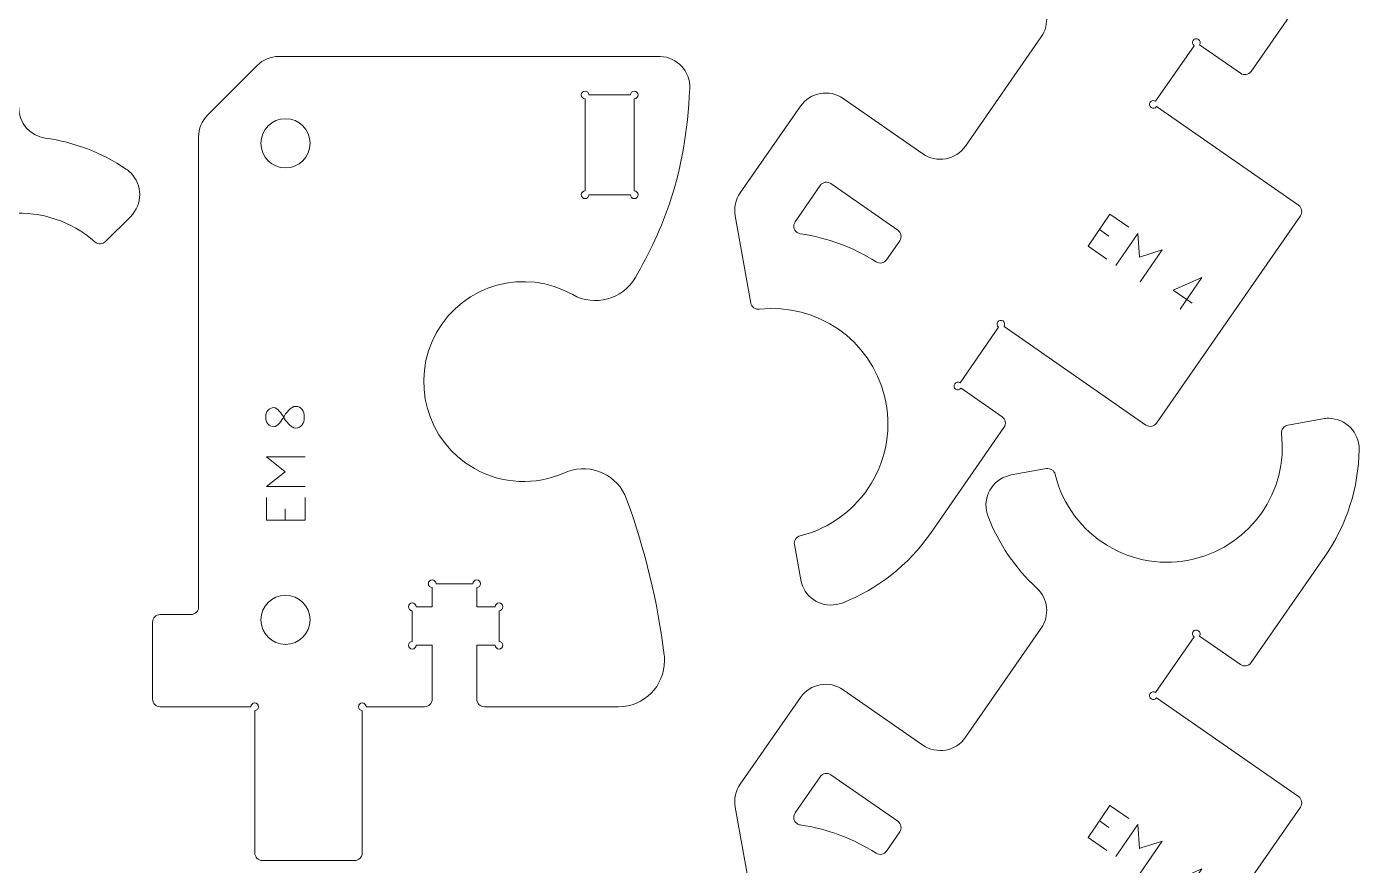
# Model space of a CAD drawing. Header units: inches. Extents: x 2 to 349, y -345 to -5.
# Drawn here: x 261.8 to 348.5, y -228.4 to -173.8 of the extents above; entities that cross this region are included whole.
import ezdxf

# ---------------------------------------------------------------- set-up
doc = ezdxf.new("R2010")
doc.units = ezdxf.units.IN
doc.header["$MEASUREMENT"] = 0
for name, color, linetype in [('exterieur', 7, 'Continuous'), ('gravure', 7, 'Continuous'), ('interieur', 7, 'Continuous')]:
    doc.layers.add(name, color=color, linetype=linetype)

# ---------------------------------------------------------------- blocks, each defined once
blk = doc.blocks.new('block 94')
at = {"layer": 'exterieur', "lineweight": 0}
blk.add_open_spline([(304.936, -177.827), (304.679, -183.54), (303.177, -187.039), (301.397, -190.128)], degree=3, dxfattribs=at)
blk = doc.blocks.new('block 95')
at = {"layer": 'exterieur', "lineweight": 0}
blk.add_open_spline([(300.831, -204.545), (302.042, -207.882), (302.856, -211.263), (303.275, -214.687)], degree=3, dxfattribs=at)
blk = doc.blocks.new('block 96')
at = {"layer": 'exterieur', "lineweight": 0}
blk.add_lwpolyline([(283.624, -227.551), (283.624, -218.301)], dxfattribs=at)
blk = doc.blocks.new('block 97')
at = {"layer": 'exterieur', "lineweight": 0}
blk.add_lwpolyline([(277.124, -228.051), (283.124, -228.051)], dxfattribs=at)
blk = doc.blocks.new('block 98')
at = {"layer": 'exterieur', "lineweight": 0}
blk.add_lwpolyline([(276.624, -218.301), (276.624, -227.551)], dxfattribs=at)
blk = doc.blocks.new('block 99')
at = {"layer": 'exterieur', "lineweight": 0}
blk.add_lwpolyline([(270.474, -218.051), (276.374, -218.051)], dxfattribs=at)
blk = doc.blocks.new('block 100')
at = {"layer": 'exterieur', "lineweight": 0}
blk.add_lwpolyline([(269.974, -212.551), (269.974, -217.551)], dxfattribs=at)
blk = doc.blocks.new('block 101')
at = {"layer": 'exterieur', "lineweight": 0}
blk.add_lwpolyline([(272.474, -212.051), (270.474, -212.051)], dxfattribs=at)
blk = doc.blocks.new('block 102')
at = {"layer": 'exterieur', "lineweight": 0}
blk.add_lwpolyline([(272.974, -180.979), (272.974, -211.551)], dxfattribs=at)
blk = doc.blocks.new('block 103')
at = {"layer": 'exterieur', "lineweight": 0}
blk.add_lwpolyline([(276.788, -176.337), (273.56, -179.565)], dxfattribs=at)
blk = doc.blocks.new('block 104')
at = {"layer": 'exterieur', "lineweight": 0}
blk.add_lwpolyline([(302.938, -175.751), (278.202, -175.751)], dxfattribs=at)
blk = doc.blocks.new('block 105')
at = {"layer": 'exterieur', "lineweight": 0}
blk.add_lwpolyline([(291.074, -217.551), (291.074, -214.051)], dxfattribs=at)
blk = doc.blocks.new('block 106')
at = {"layer": 'exterieur', "lineweight": 0}
blk.add_lwpolyline([(291.074, -214.051), (292.279, -214.051)], dxfattribs=at)
blk = doc.blocks.new('block 107')
at = {"layer": 'exterieur', "lineweight": 0}
blk.add_lwpolyline([(292.529, -213.801), (292.529, -211.801)], dxfattribs=at)
blk = doc.blocks.new('block 108')
at = {"layer": 'exterieur', "lineweight": 0}
blk.add_lwpolyline([(292.279, -211.551), (291.074, -211.551)], dxfattribs=at)
blk = doc.blocks.new('block 109')
at = {"layer": 'exterieur', "lineweight": 0}
blk.add_lwpolyline([(291.074, -211.551), (291.074, -210.301)], dxfattribs=at)
blk = doc.blocks.new('block 110')
at = {"layer": 'exterieur', "lineweight": 0}
blk.add_lwpolyline([(290.824, -210.051), (288.424, -210.051)], dxfattribs=at)
blk = doc.blocks.new('block 111')
at = {"layer": 'exterieur', "lineweight": 0}
blk.add_lwpolyline([(288.174, -210.301), (288.174, -211.551)], dxfattribs=at)
blk = doc.blocks.new('block 112')
at = {"layer": 'exterieur', "lineweight": 0}
blk.add_lwpolyline([(288.174, -211.551), (287.124, -211.551)], dxfattribs=at)
blk = doc.blocks.new('block 113')
at = {"layer": 'exterieur', "lineweight": 0}
blk.add_lwpolyline([(286.874, -211.801), (286.874, -213.801)], dxfattribs=at)
blk = doc.blocks.new('block 114')
at = {"layer": 'exterieur', "lineweight": 0}
blk.add_lwpolyline([(287.124, -214.051), (288.174, -214.051)], dxfattribs=at)
blk = doc.blocks.new('block 115')
at = {"layer": 'exterieur', "lineweight": 0}
blk.add_lwpolyline([(288.174, -214.051), (288.174, -217.551)], dxfattribs=at)
blk = doc.blocks.new('block 116')
at = {"layer": 'exterieur', "lineweight": 0}
blk.add_lwpolyline([(291.574, -218.051), (300.297, -218.051)], dxfattribs=at)
blk = doc.blocks.new('block 117')
at = {"layer": 'exterieur', "lineweight": 0}
blk.add_lwpolyline([(283.874, -218.051), (287.674, -218.051)], dxfattribs=at)
blk = doc.blocks.new('block 118')
at = {"layer": 'exterieur', "lineweight": 0}
blk.add_open_spline([(283.874, -218.051), (283.874, -217.912), (283.762, -217.801), (283.624, -217.801), (283.486, -217.801), (283.374, -217.912), (283.374, -218.051), (283.374, -218.189), (283.486, -218.301), (283.624, -218.301)], degree=3, knots=[0, 0, 0, 0, 1, 1, 1, 2, 2, 2, 3, 3, 3, 3], dxfattribs=at)
blk = doc.blocks.new('block 119')
at = {"layer": 'exterieur', "lineweight": 0}
blk.add_open_spline([(283.124, -228.051), (283.4, -228.051), (283.624, -227.827), (283.624, -227.551)], degree=3, dxfattribs=at)
blk = doc.blocks.new('block 120')
at = {"layer": 'exterieur', "lineweight": 0}
blk.add_open_spline([(276.624, -227.551), (276.624, -227.827), (276.848, -228.051), (277.124, -228.051)], degree=3, dxfattribs=at)
blk = doc.blocks.new('block 121')
at = {"layer": 'exterieur', "lineweight": 0}
blk.add_open_spline([(276.624, -218.301), (276.762, -218.301), (276.874, -218.189), (276.874, -218.051), (276.874, -217.912), (276.762, -217.801), (276.624, -217.801), (276.486, -217.801), (276.374, -217.912), (276.374, -218.051)], degree=3, knots=[0, 0, 0, 0, 1, 1, 1, 2, 2, 2, 3, 3, 3, 3], dxfattribs=at)
blk = doc.blocks.new('block 122')
at = {"layer": 'exterieur', "lineweight": 0}
blk.add_open_spline([(269.974, -217.551), (269.974, -217.827), (270.198, -218.051), (270.474, -218.051)], degree=3, dxfattribs=at)
blk = doc.blocks.new('block 123')
at = {"layer": 'exterieur', "lineweight": 0}
blk.add_open_spline([(270.474, -212.051), (270.198, -212.051), (269.974, -212.275), (269.974, -212.551)], degree=3, dxfattribs=at)
blk = doc.blocks.new('block 124')
at = {"layer": 'exterieur', "lineweight": 0}
blk.add_open_spline([(272.474, -212.051), (272.75, -212.051), (272.974, -211.827), (272.974, -211.551)], degree=3, dxfattribs=at)
blk = doc.blocks.new('block 125')
at = {"layer": 'exterieur', "lineweight": 0}
blk.add_open_spline([(273.56, -179.565), (273.184, -179.94), (272.974, -180.449), (272.974, -180.979)], degree=3, dxfattribs=at)
blk = doc.blocks.new('block 126')
at = {"layer": 'exterieur', "lineweight": 0}
blk.add_open_spline([(278.202, -175.751), (277.672, -175.751), (277.163, -175.961), (276.788, -176.337)], degree=3, dxfattribs=at)
blk = doc.blocks.new('block 127')
at = {"layer": 'exterieur', "lineweight": 0}
blk.add_open_spline([(304.936, -177.827), (304.978, -176.723), (304.117, -175.794), (303.013, -175.752), (302.988, -175.751), (302.963, -175.751), (302.938, -175.751)], degree=3, knots=[0, 0, 0, 0, 1, 1, 1, 2, 2, 2, 2], dxfattribs=at)
blk = doc.blocks.new('block 128')
at = {"layer": 'exterieur', "lineweight": 0}
blk.add_open_spline([(297.321, -191.242), (298.755, -192.052), (300.574, -191.555), (301.397, -190.128)], degree=3, dxfattribs=at)
blk = doc.blocks.new('block 129')
at = {"layer": 'exterieur', "lineweight": 0}
blk.add_open_spline([(297.321, -191.242), (294.196, -189.476), (290.231, -190.578), (288.465, -193.703), (286.699, -196.828), (287.801, -200.794), (290.926, -202.56), (292.725, -203.576), (294.898, -203.676), (296.783, -202.832)], degree=3, knots=[0, 0, 0, 0, 1, 1, 1, 2, 2, 2, 3, 3, 3, 3], dxfattribs=at)
blk = doc.blocks.new('block 130')
at = {"layer": 'exterieur', "lineweight": 0}
blk.add_open_spline([(300.831, -204.545), (300.265, -202.988), (298.544, -202.184), (296.987, -202.749), (296.918, -202.775), (296.85, -202.802), (296.783, -202.832)], degree=3, knots=[0, 0, 0, 0, 1, 1, 1, 2, 2, 2, 2], dxfattribs=at)
blk = doc.blocks.new('block 131')
at = {"layer": 'exterieur', "lineweight": 0}
blk.add_open_spline([(300.297, -218.051), (301.954, -218.051), (303.297, -216.708), (303.297, -215.051), (303.297, -214.929), (303.29, -214.808), (303.275, -214.687)], degree=3, knots=[0, 0, 0, 0, 1, 1, 1, 2, 2, 2, 2], dxfattribs=at)
blk = doc.blocks.new('block 132')
at = {"layer": 'exterieur', "lineweight": 0}
blk.add_open_spline([(291.074, -217.551), (291.074, -217.827), (291.298, -218.051), (291.574, -218.051)], degree=3, dxfattribs=at)
blk = doc.blocks.new('block 133')
at = {"layer": 'exterieur', "lineweight": 0}
blk.add_open_spline([(292.279, -214.051), (292.279, -214.189), (292.391, -214.3), (292.529, -214.3), (292.667, -214.3), (292.779, -214.189), (292.779, -214.051), (292.779, -213.913), (292.667, -213.801), (292.529, -213.801)], degree=3, knots=[0, 0, 0, 0, 1, 1, 1, 2, 2, 2, 3, 3, 3, 3], dxfattribs=at)
blk = doc.blocks.new('block 134')
at = {"layer": 'exterieur', "lineweight": 0}
blk.add_open_spline([(292.529, -211.801), (292.667, -211.801), (292.779, -211.689), (292.779, -211.551), (292.779, -211.413), (292.667, -211.3), (292.529, -211.3), (292.391, -211.3), (292.279, -211.413), (292.279, -211.551)], degree=3, knots=[0, 0, 0, 0, 1, 1, 1, 2, 2, 2, 3, 3, 3, 3], dxfattribs=at)
blk = doc.blocks.new('block 135')
at = {"layer": 'exterieur', "lineweight": 0}
blk.add_open_spline([(291.074, -210.301), (291.212, -210.301), (291.324, -210.189), (291.324, -210.051), (291.324, -209.913), (291.212, -209.8), (291.074, -209.8), (290.936, -209.8), (290.824, -209.913), (290.824, -210.051)], degree=3, knots=[0, 0, 0, 0, 1, 1, 1, 2, 2, 2, 3, 3, 3, 3], dxfattribs=at)
blk = doc.blocks.new('block 136')
at = {"layer": 'exterieur', "lineweight": 0}
blk.add_open_spline([(288.424, -210.051), (288.424, -209.913), (288.312, -209.8), (288.174, -209.8), (288.036, -209.8), (287.924, -209.913), (287.924, -210.051), (287.924, -210.189), (288.036, -210.301), (288.174, -210.301)], degree=3, knots=[0, 0, 0, 0, 1, 1, 1, 2, 2, 2, 3, 3, 3, 3], dxfattribs=at)
blk = doc.blocks.new('block 137')
at = {"layer": 'exterieur', "lineweight": 0}
blk.add_open_spline([(287.124, -211.551), (287.124, -211.413), (287.012, -211.3), (286.874, -211.3), (286.736, -211.3), (286.624, -211.413), (286.624, -211.551), (286.624, -211.689), (286.736, -211.801), (286.874, -211.801)], degree=3, knots=[0, 0, 0, 0, 1, 1, 1, 2, 2, 2, 3, 3, 3, 3], dxfattribs=at)
blk = doc.blocks.new('block 138')
at = {"layer": 'exterieur', "lineweight": 0}
blk.add_open_spline([(286.874, -213.801), (286.736, -213.801), (286.624, -213.913), (286.624, -214.051), (286.624, -214.189), (286.736, -214.3), (286.874, -214.3), (287.012, -214.3), (287.124, -214.189), (287.124, -214.051)], degree=3, knots=[0, 0, 0, 0, 1, 1, 1, 2, 2, 2, 3, 3, 3, 3], dxfattribs=at)
blk = doc.blocks.new('block 139')
at = {"layer": 'exterieur', "lineweight": 0}
blk.add_open_spline([(287.674, -218.051), (287.95, -218.051), (288.174, -217.827), (288.174, -217.551)], degree=3, dxfattribs=at)
blk = doc.blocks.new('block 1879')
at = {"layer": 'exterieur', "lineweight": 0}
blk.add_lwpolyline([(335.326, -238.057), (344.683, -224.588)], dxfattribs=at)
blk = doc.blocks.new('block 1880')
at = {"layer": 'exterieur', "lineweight": 0}
blk.add_open_spline([(344.683, -224.588), (344.84, -224.361), (344.784, -224.049), (344.557, -223.892)], degree=3, dxfattribs=at)
blk = doc.blocks.new('block 1881')
at = {"layer": 'exterieur', "lineweight": 0}
blk.add_lwpolyline([(335.318, -217.473), (344.557, -223.892)], dxfattribs=at)
blk = doc.blocks.new('block 1882')
at = {"layer": 'exterieur', "lineweight": 0}
blk.add_open_spline([(335.255, -217.126), (335.142, -217.047), (334.986, -217.075), (334.907, -217.188), (334.828, -217.302), (334.856, -217.458), (334.97, -217.536), (335.083, -217.615), (335.239, -217.587), (335.318, -217.473)], degree=3, knots=[0, 0, 0, 0, 1, 1, 1, 2, 2, 2, 3, 3, 3, 3], dxfattribs=at)
blk = doc.blocks.new('block 1883')
at = {"layer": 'exterieur', "lineweight": 0}
blk.add_lwpolyline([(337.765, -213.512), (335.255, -217.126)], dxfattribs=at)
blk = doc.blocks.new('block 1884')
at = {"layer": 'exterieur', "lineweight": 0}
blk.add_open_spline([(338.114, -213.449), (338.192, -213.336), (338.164, -213.181), (338.051, -213.102), (337.937, -213.023), (337.781, -213.051), (337.703, -213.165), (337.624, -213.277), (337.652, -213.433), (337.765, -213.512)], degree=3, knots=[0, 0, 0, 0, 1, 1, 1, 2, 2, 2, 3, 3, 3, 3], dxfattribs=at)
blk = doc.blocks.new('block 1885')
at = {"layer": 'exterieur', "lineweight": 0}
blk.add_lwpolyline([(340.783, -215.304), (338.114, -213.449)], dxfattribs=at)
blk = doc.blocks.new('block 1886')
at = {"layer": 'exterieur', "lineweight": 0}
blk.add_open_spline([(340.783, -215.304), (341.009, -215.461), (341.321, -215.405), (341.479, -215.178)], degree=3, dxfattribs=at)
blk = doc.blocks.new('block 1887')
at = {"layer": 'exterieur', "lineweight": 0}
blk.add_lwpolyline([(346.271, -208.279), (341.479, -215.178)], dxfattribs=at)
blk = doc.blocks.new('block 1888')
at = {"layer": 'exterieur', "lineweight": 0}
blk.add_open_spline([(346.271, -208.279), (347.692, -206.232), (348.47, -203.807), (348.504, -201.315)], degree=3, dxfattribs=at)
blk = doc.blocks.new('block 1889')
at = {"layer": 'exterieur', "lineweight": 0}
blk.add_open_spline([(348.504, -201.315), (348.518, -200.21), (347.635, -199.303), (346.53, -199.289), (346.403, -199.287), (346.275, -199.298), (346.149, -199.32)], degree=3, knots=[0, 0, 0, 0, 1, 1, 1, 2, 2, 2, 2], dxfattribs=at)
blk = doc.blocks.new('block 1890')
at = {"layer": 'exterieur', "lineweight": 0}
blk.add_lwpolyline([(343.862, -199.732), (346.149, -199.32)], dxfattribs=at)
blk = doc.blocks.new('block 1891')
at = {"layer": 'exterieur', "lineweight": 0}
blk.add_open_spline([(343.862, -199.732), (343.602, -199.779), (343.424, -200.019), (343.454, -200.282)], degree=3, dxfattribs=at)
blk = doc.blocks.new('block 1892')
at = {"layer": 'exterieur', "lineweight": 0}
blk.add_open_spline([(328.721, -202.937), (329.709, -206.96), (333.77, -209.419), (337.793, -208.431), (341.464, -207.53), (343.891, -204.037), (343.454, -200.282)], degree=3, knots=[0, 0, 0, 0, 1, 1, 1, 2, 2, 2, 2], dxfattribs=at)
blk = doc.blocks.new('block 1893')
at = {"layer": 'exterieur', "lineweight": 0}
blk.add_open_spline([(328.721, -202.937), (328.658, -202.68), (328.406, -202.517), (328.147, -202.564)], degree=3, dxfattribs=at)
blk = doc.blocks.new('block 1894')
at = {"layer": 'exterieur', "lineweight": 0}
blk.add_lwpolyline([(325.86, -202.976), (328.147, -202.564)], dxfattribs=at)
blk = doc.blocks.new('block 1895')
at = {"layer": 'exterieur', "lineweight": 0}
blk.add_open_spline([(325.86, -202.976), (324.773, -203.171), (324.051, -204.212), (324.247, -205.299), (324.269, -205.425), (324.304, -205.548), (324.35, -205.667)], degree=3, knots=[0, 0, 0, 0, 1, 1, 1, 2, 2, 2, 2], dxfattribs=at)
blk = doc.blocks.new('block 1896')
at = {"layer": 'exterieur', "lineweight": 0}
blk.add_open_spline([(324.35, -205.667), (325.039, -207.444), (326.125, -209.04), (327.526, -210.333)], degree=3, dxfattribs=at)
blk = doc.blocks.new('block 1897')
at = {"layer": 'exterieur', "lineweight": 0}
blk.add_open_spline([(327.811, -212.943), (328.381, -212.123), (328.259, -211.009), (327.526, -210.333)], degree=3, dxfattribs=at)
blk = doc.blocks.new('block 1898')
at = {"layer": 'exterieur', "lineweight": 0}
blk.add_lwpolyline([(322.883, -220.038), (327.811, -212.943)], dxfattribs=at)
blk = doc.blocks.new('block 1899')
at = {"layer": 'exterieur', "lineweight": 0}
blk.add_open_spline([(320.099, -220.539), (321.006, -221.17), (322.253, -220.945), (322.883, -220.038)], degree=3, dxfattribs=at)
blk = doc.blocks.new('block 1900')
at = {"layer": 'exterieur', "lineweight": 0}
blk.add_lwpolyline([(320.099, -220.539), (314.925, -216.945)], dxfattribs=at)
blk = doc.blocks.new('block 1901')
at = {"layer": 'exterieur', "lineweight": 0}
blk.add_open_spline([(314.925, -216.945), (314.018, -216.315), (312.772, -216.54), (312.141, -217.447)], degree=3, dxfattribs=at)
blk = doc.blocks.new('block 1902')
at = {"layer": 'exterieur', "lineweight": 0}
blk.add_lwpolyline([(312.141, -217.447), (308.221, -223.091)], dxfattribs=at)
blk = doc.blocks.new('block 1903')
at = {"layer": 'exterieur', "lineweight": 0}
blk.add_open_spline([(308.221, -223.091), (307.918, -223.526), (307.801, -224.064), (307.896, -224.586)], degree=3, dxfattribs=at)
blk = doc.blocks.new('block 1904')
at = {"layer": 'exterieur', "lineweight": 0}
blk.add_lwpolyline([(308.916, -230.249), (307.896, -224.586)], dxfattribs=at)
blk = doc.blocks.new('block 1919')
at = {"layer": 'exterieur', "lineweight": 0}
blk.add_lwpolyline([(335.326, -199.599), (344.683, -186.129)], dxfattribs=at)
blk = doc.blocks.new('block 1920')
at = {"layer": 'exterieur', "lineweight": 0}
blk.add_open_spline([(344.683, -186.129), (344.84, -185.902), (344.784, -185.591), (344.557, -185.434)], degree=3, dxfattribs=at)
blk = doc.blocks.new('block 1921')
at = {"layer": 'exterieur', "lineweight": 0}
blk.add_lwpolyline([(335.318, -179.015), (344.557, -185.434)], dxfattribs=at)
blk = doc.blocks.new('block 1922')
at = {"layer": 'exterieur', "lineweight": 0}
blk.add_open_spline([(335.255, -178.667), (335.142, -178.588), (334.986, -178.616), (334.907, -178.73), (334.828, -178.843), (334.856, -178.999), (334.97, -179.077), (335.083, -179.157), (335.239, -179.128), (335.318, -179.015)], degree=3, knots=[0, 0, 0, 0, 1, 1, 1, 2, 2, 2, 3, 3, 3, 3], dxfattribs=at)
blk = doc.blocks.new('block 1923')
at = {"layer": 'exterieur', "lineweight": 0}
blk.add_lwpolyline([(337.765, -175.054), (335.255, -178.667)], dxfattribs=at)
blk = doc.blocks.new('block 1924')
at = {"layer": 'exterieur', "lineweight": 0}
blk.add_open_spline([(338.114, -174.991), (338.192, -174.877), (338.164, -174.722), (338.051, -174.643), (337.937, -174.564), (337.781, -174.592), (337.703, -174.706), (337.624, -174.819), (337.652, -174.975), (337.765, -175.054)], degree=3, knots=[0, 0, 0, 0, 1, 1, 1, 2, 2, 2, 3, 3, 3, 3], dxfattribs=at)
blk = doc.blocks.new('block 1925')
at = {"layer": 'exterieur', "lineweight": 0}
blk.add_lwpolyline([(340.783, -176.845), (338.114, -174.991)], dxfattribs=at)
blk = doc.blocks.new('block 1926')
at = {"layer": 'exterieur', "lineweight": 0}
blk.add_open_spline([(340.783, -176.845), (341.009, -177.002), (341.321, -176.947), (341.479, -176.72)], degree=3, dxfattribs=at)
blk = doc.blocks.new('block 1927')
at = {"layer": 'exterieur', "lineweight": 0}
blk.add_lwpolyline([(346.271, -169.821), (341.479, -176.72)], dxfattribs=at)
blk = doc.blocks.new('block 1937')
at = {"layer": 'exterieur', "lineweight": 0}
blk.add_open_spline([(327.811, -174.484), (328.381, -173.665), (328.259, -172.551), (327.526, -171.874)], degree=3, dxfattribs=at)
blk = doc.blocks.new('block 1938')
at = {"layer": 'exterieur', "lineweight": 0}
blk.add_lwpolyline([(322.883, -181.579), (327.811, -174.484)], dxfattribs=at)
blk = doc.blocks.new('block 1939')
at = {"layer": 'exterieur', "lineweight": 0}
blk.add_open_spline([(320.099, -182.081), (321.006, -182.711), (322.253, -182.486), (322.883, -181.579)], degree=3, dxfattribs=at)
blk = doc.blocks.new('block 1940')
at = {"layer": 'exterieur', "lineweight": 0}
blk.add_lwpolyline([(320.099, -182.081), (314.925, -178.487)], dxfattribs=at)
blk = doc.blocks.new('block 1941')
at = {"layer": 'exterieur', "lineweight": 0}
blk.add_open_spline([(314.925, -178.487), (314.018, -177.856), (312.772, -178.081), (312.141, -178.988)], degree=3, dxfattribs=at)
blk = doc.blocks.new('block 1942')
at = {"layer": 'exterieur', "lineweight": 0}
blk.add_lwpolyline([(312.141, -178.988), (308.221, -184.632)], dxfattribs=at)
blk = doc.blocks.new('block 1943')
at = {"layer": 'exterieur', "lineweight": 0}
blk.add_open_spline([(308.221, -184.632), (307.918, -185.067), (307.801, -185.605), (307.896, -186.127)], degree=3, dxfattribs=at)
blk = doc.blocks.new('block 1944')
at = {"layer": 'exterieur', "lineweight": 0}
blk.add_lwpolyline([(308.916, -191.79), (307.896, -186.127)], dxfattribs=at)
blk = doc.blocks.new('block 1945')
at = {"layer": 'exterieur', "lineweight": 0}
blk.add_open_spline([(308.916, -191.79), (308.962, -192.05), (309.204, -192.228), (309.466, -192.198)], degree=3, dxfattribs=at)
blk = doc.blocks.new('block 1946')
at = {"layer": 'exterieur', "lineweight": 0}
blk.add_open_spline([(312.12, -206.932), (316.143, -205.943), (318.603, -201.881), (317.615, -197.859), (316.714, -194.187), (313.221, -191.761), (309.466, -192.198)], degree=3, knots=[0, 0, 0, 0, 1, 1, 1, 2, 2, 2, 2], dxfattribs=at)
blk = doc.blocks.new('block 1947')
at = {"layer": 'exterieur', "lineweight": 0}
blk.add_open_spline([(312.12, -206.932), (311.864, -206.994), (311.701, -207.245), (311.747, -207.506)], degree=3, dxfattribs=at)
blk = doc.blocks.new('block 1948')
at = {"layer": 'exterieur', "lineweight": 0}
blk.add_lwpolyline([(312.16, -209.792), (311.747, -207.506)], dxfattribs=at)
blk = doc.blocks.new('block 1949')
at = {"layer": 'exterieur', "lineweight": 0}
blk.add_open_spline([(312.16, -209.792), (312.355, -210.879), (313.396, -211.602), (314.483, -211.405), (314.609, -211.383), (314.732, -211.349), (314.851, -211.303)], degree=3, knots=[0, 0, 0, 0, 1, 1, 1, 2, 2, 2, 2], dxfattribs=at)
blk = doc.blocks.new('block 1950')
at = {"layer": 'exterieur', "lineweight": 0}
blk.add_open_spline([(314.851, -211.303), (317.175, -210.402), (319.176, -208.826), (320.598, -206.779)], degree=3, dxfattribs=at)
blk = doc.blocks.new('block 1951')
at = {"layer": 'exterieur', "lineweight": 0}
blk.add_lwpolyline([(325.39, -199.88), (320.598, -206.779)], dxfattribs=at)
blk = doc.blocks.new('block 1952')
at = {"layer": 'exterieur', "lineweight": 0}
blk.add_open_spline([(325.39, -199.88), (325.548, -199.653), (325.492, -199.342), (325.265, -199.184)], degree=3, dxfattribs=at)
blk = doc.blocks.new('block 1953')
at = {"layer": 'exterieur', "lineweight": 0}
blk.add_lwpolyline([(322.596, -197.33), (325.265, -199.184)], dxfattribs=at)
blk = doc.blocks.new('block 1954')
at = {"layer": 'exterieur', "lineweight": 0}
blk.add_open_spline([(322.533, -196.982), (322.42, -196.903), (322.264, -196.931), (322.185, -197.045), (322.106, -197.158), (322.134, -197.314), (322.248, -197.393), (322.361, -197.472), (322.517, -197.443), (322.596, -197.33)], degree=3, knots=[0, 0, 0, 0, 1, 1, 1, 2, 2, 2, 3, 3, 3, 3], dxfattribs=at)
blk = doc.blocks.new('block 1955')
at = {"layer": 'exterieur', "lineweight": 0}
blk.add_lwpolyline([(325.043, -193.368), (322.533, -196.982)], dxfattribs=at)
blk = doc.blocks.new('block 1956')
at = {"layer": 'exterieur', "lineweight": 0}
blk.add_open_spline([(325.391, -193.306), (325.47, -193.193), (325.442, -193.037), (325.328, -192.958), (325.215, -192.88), (325.059, -192.907), (324.981, -193.02), (324.901, -193.134), (324.93, -193.289), (325.043, -193.368)], degree=3, knots=[0, 0, 0, 0, 1, 1, 1, 2, 2, 2, 3, 3, 3, 3], dxfattribs=at)
blk = doc.blocks.new('block 1957')
at = {"layer": 'exterieur', "lineweight": 0}
blk.add_lwpolyline([(334.631, -199.724), (325.391, -193.306)], dxfattribs=at)
blk = doc.blocks.new('block 1958')
at = {"layer": 'exterieur', "lineweight": 0}
blk.add_open_spline([(334.631, -199.724), (334.857, -199.881), (335.169, -199.826), (335.326, -199.599)], degree=3, dxfattribs=at)
blk = doc.blocks.new('block 2299')
at = {"layer": 'exterieur', "lineweight": 0}
blk.add_open_spline([(266.225, -187.815), (263.119, -185.075), (258.379, -185.372), (255.639, -188.478), (253.138, -191.313), (253.138, -195.566), (255.639, -198.401)], degree=3, knots=[0, 0, 0, 0, 1, 1, 1, 2, 2, 2, 2], dxfattribs=at)
blk = doc.blocks.new('block 2300')
at = {"layer": 'exterieur', "lineweight": 0}
blk.add_open_spline([(266.225, -187.815), (266.423, -187.99), (266.723, -187.98), (266.909, -187.794)], degree=3, dxfattribs=at)
blk = doc.blocks.new('block 2301')
at = {"layer": 'exterieur', "lineweight": 0}
blk.add_lwpolyline([(266.909, -187.794), (268.552, -186.151)], dxfattribs=at)
blk = doc.blocks.new('block 2302')
at = {"layer": 'exterieur', "lineweight": 0}
blk.add_open_spline([(268.552, -186.151), (269.333, -185.37), (269.333, -184.103), (268.552, -183.322), (268.462, -183.232), (268.363, -183.15), (268.257, -183.079)], degree=3, knots=[0, 0, 0, 0, 1, 1, 1, 2, 2, 2, 2], dxfattribs=at)
blk = doc.blocks.new('block 2303')
at = {"layer": 'exterieur', "lineweight": 0}
blk.add_open_spline([(268.257, -183.079), (266.678, -182.013), (264.875, -181.322), (262.988, -181.059)], degree=3, dxfattribs=at)
blk = doc.blocks.new('block 2304')
at = {"layer": 'exterieur', "lineweight": 0}
blk.add_open_spline([(261.264, -179.078), (261.264, -180.076), (262, -180.921), (262.988, -181.059)], degree=3, dxfattribs=at)
blk = doc.blocks.new('block 2317')
at = {"layer": 'interieur', "lineweight": 0}
blk.add_lwpolyline([(311.796, -224.956), (313.43, -222.603)], dxfattribs=at)
blk = doc.blocks.new('block 2318')
at = {"layer": 'interieur', "lineweight": 0}
blk.add_open_spline([(314.126, -222.478), (313.899, -222.321), (313.588, -222.377), (313.43, -222.603)], degree=3, dxfattribs=at)
blk = doc.blocks.new('block 2319')
at = {"layer": 'interieur', "lineweight": 0}
blk.add_lwpolyline([(314.126, -222.478), (318.479, -225.502)], dxfattribs=at)
blk = doc.blocks.new('block 2320')
at = {"layer": 'interieur', "lineweight": 0}
blk.add_open_spline([(318.605, -226.197), (318.762, -225.971), (318.705, -225.659), (318.479, -225.502)], degree=3, dxfattribs=at)
blk = doc.blocks.new('block 2321')
at = {"layer": 'interieur', "lineweight": 0}
blk.add_lwpolyline([(317.743, -227.437), (318.605, -226.197)], dxfattribs=at)
blk = doc.blocks.new('block 2322')
at = {"layer": 'interieur', "lineweight": 0}
blk.add_open_spline([(317.063, -227.574), (317.289, -227.718), (317.59, -227.658), (317.743, -227.437)], degree=3, dxfattribs=at)
blk = doc.blocks.new('block 2323')
at = {"layer": 'interieur', "lineweight": 0}
blk.add_open_spline([(317.063, -227.574), (315.569, -226.619), (313.889, -225.993), (312.134, -225.737)], degree=3, dxfattribs=at)
blk = doc.blocks.new('block 2324')
at = {"layer": 'interieur', "lineweight": 0}
blk.add_open_spline([(311.796, -224.956), (311.638, -225.183), (311.694, -225.496), (311.921, -225.653), (311.984, -225.697), (312.057, -225.726), (312.134, -225.737)], degree=3, knots=[0, 0, 0, 0, 1, 1, 1, 2, 2, 2, 2], dxfattribs=at)
blk = doc.blocks.new('block 2325')
at = {"layer": 'interieur', "lineweight": 0}
blk.add_lwpolyline([(311.796, -186.498), (313.43, -184.145)], dxfattribs=at)
blk = doc.blocks.new('block 2326')
at = {"layer": 'interieur', "lineweight": 0}
blk.add_open_spline([(314.126, -184.019), (313.899, -183.862), (313.588, -183.919), (313.43, -184.145)], degree=3, dxfattribs=at)
blk = doc.blocks.new('block 2327')
at = {"layer": 'interieur', "lineweight": 0}
blk.add_lwpolyline([(314.126, -184.019), (318.479, -187.043)], dxfattribs=at)
blk = doc.blocks.new('block 2328')
at = {"layer": 'interieur', "lineweight": 0}
blk.add_open_spline([(318.605, -187.739), (318.762, -187.512), (318.705, -187.2), (318.479, -187.043)], degree=3, dxfattribs=at)
blk = doc.blocks.new('block 2329')
at = {"layer": 'interieur', "lineweight": 0}
blk.add_lwpolyline([(317.743, -188.978), (318.605, -187.739)], dxfattribs=at)
blk = doc.blocks.new('block 2330')
at = {"layer": 'interieur', "lineweight": 0}
blk.add_open_spline([(317.063, -189.115), (317.289, -189.26), (317.59, -189.199), (317.743, -188.978)], degree=3, dxfattribs=at)
blk = doc.blocks.new('block 2331')
at = {"layer": 'interieur', "lineweight": 0}
blk.add_open_spline([(317.063, -189.115), (315.569, -188.16), (313.889, -187.534), (312.134, -187.279)], degree=3, dxfattribs=at)
blk = doc.blocks.new('block 2332')
at = {"layer": 'interieur', "lineweight": 0}
blk.add_open_spline([(311.796, -186.498), (311.638, -186.725), (311.694, -187.037), (311.921, -187.194), (311.984, -187.238), (312.057, -187.267), (312.134, -187.279)], degree=3, knots=[0, 0, 0, 0, 1, 1, 1, 2, 2, 2, 2], dxfattribs=at)
blk = doc.blocks.new('block 2393')
at = {"layer": 'interieur', "lineweight": 0}
blk.add_open_spline([(280.224, -181.401), (280.224, -180.517), (279.507, -179.801), (278.624, -179.801), (277.74, -179.801), (277.024, -180.517), (277.024, -181.401), (277.024, -182.284), (277.74, -183.001), (278.624, -183.001), (279.507, -183.001), (280.224, -182.284), (280.224, -181.401), (280.224, -181.401), (280.224, -181.401), (280.224, -181.401)], degree=3, knots=[0, 0, 0, 0, 1, 1, 1, 2, 2, 2, 3, 3, 3, 4, 4, 4, 5, 5, 5, 5], dxfattribs=at)
blk = doc.blocks.new('block 2394')
at = {"layer": 'interieur', "lineweight": 0}
blk.add_open_spline([(280.224, -212.401), (280.224, -211.517), (279.507, -210.801), (278.624, -210.801), (277.74, -210.801), (277.024, -211.517), (277.024, -212.401), (277.024, -213.284), (277.74, -214.001), (278.624, -214.001), (279.507, -214.001), (280.224, -213.284), (280.224, -212.401), (280.224, -212.401), (280.224, -212.401), (280.224, -212.401)], degree=3, knots=[0, 0, 0, 0, 1, 1, 1, 2, 2, 2, 3, 3, 3, 4, 4, 4, 5, 5, 5, 5], dxfattribs=at)
blk = doc.blocks.new('block 2395')
at = {"layer": 'interieur', "lineweight": 0}
blk.add_lwpolyline([(301.324, -178.501), (301.324, -184.501)], dxfattribs=at)
blk = doc.blocks.new('block 2396')
at = {"layer": 'interieur', "lineweight": 0}
blk.add_lwpolyline([(298.374, -178.251), (301.074, -178.251)], dxfattribs=at)
blk = doc.blocks.new('block 2397')
at = {"layer": 'interieur', "lineweight": 0}
blk.add_lwpolyline([(298.124, -184.501), (298.124, -178.501)], dxfattribs=at)
blk = doc.blocks.new('block 2398')
at = {"layer": 'interieur', "lineweight": 0}
blk.add_lwpolyline([(301.074, -184.751), (298.374, -184.751)], dxfattribs=at)
blk = doc.blocks.new('block 2399')
at = {"layer": 'interieur', "lineweight": 0}
blk.add_open_spline([(301.074, -184.751), (301.074, -184.889), (301.186, -185.001), (301.324, -185.001), (301.462, -185.001), (301.574, -184.889), (301.574, -184.751), (301.574, -184.613), (301.462, -184.501), (301.324, -184.501)], degree=3, knots=[0, 0, 0, 0, 1, 1, 1, 2, 2, 2, 3, 3, 3, 3], dxfattribs=at)
blk = doc.blocks.new('block 2400')
at = {"layer": 'interieur', "lineweight": 0}
blk.add_open_spline([(301.324, -178.501), (301.462, -178.501), (301.574, -178.389), (301.574, -178.251), (301.574, -178.113), (301.462, -178.001), (301.324, -178.001), (301.186, -178.001), (301.074, -178.113), (301.074, -178.251)], degree=3, knots=[0, 0, 0, 0, 1, 1, 1, 2, 2, 2, 3, 3, 3, 3], dxfattribs=at)
blk = doc.blocks.new('block 2401')
at = {"layer": 'interieur', "lineweight": 0}
blk.add_open_spline([(298.374, -178.251), (298.374, -178.113), (298.262, -178.001), (298.124, -178.001), (297.986, -178.001), (297.874, -178.113), (297.874, -178.251), (297.874, -178.389), (297.986, -178.501), (298.124, -178.501)], degree=3, knots=[0, 0, 0, 0, 1, 1, 1, 2, 2, 2, 3, 3, 3, 3], dxfattribs=at)
blk = doc.blocks.new('block 2402')
at = {"layer": 'interieur', "lineweight": 0}
blk.add_open_spline([(298.124, -184.501), (297.986, -184.501), (297.874, -184.613), (297.874, -184.751), (297.874, -184.889), (297.986, -185.001), (298.124, -185.001), (298.262, -185.001), (298.374, -184.889), (298.374, -184.751)], degree=3, knots=[0, 0, 0, 0, 1, 1, 1, 2, 2, 2, 3, 3, 3, 3], dxfattribs=at)
blk = doc.blocks.new('block 2882')
at = {"layer": 'gravure', "lineweight": 0}
for points in [[(279.904, -203.722), (277.382, -203.722), (278.607, -202.763), (277.382, -201.804), (279.904, -201.804)], [(277.382, -205.922), (277.382, -204.435)], [(279.904, -205.922), (279.904, -204.435)], [(278.595, -205.922), (278.595, -205.178)], [(277.382, -205.922), (279.904, -205.922)]]:
    blk.add_lwpolyline(points, dxfattribs=at)
blk = doc.blocks.new('block 2883')
at = {"layer": 'gravure', "lineweight": 0}
for points in [[(278.504, -199.216), (278.397, -199.404), (278.104, -199.836), (277.873, -199.836), (277.53, -199.836), (277.344, -199.559), (277.344, -199.215), (277.344, -198.873), (277.53, -198.595), (277.873, -198.595), (278.104, -198.595), (278.397, -199.028), (278.504, -199.215)], [(278.504, -199.215), (278.618, -198.979), (278.997, -198.51), (279.277, -198.51), (279.667, -198.51), (279.846, -198.825), (279.846, -199.215), (279.846, -199.606), (279.667, -199.922), (279.277, -199.922), (278.997, -199.922), (278.618, -199.452), (278.504, -199.215)]]:
    blk.add_open_spline(points, degree=3, knots=[0, 0, 0, 0, 1, 1, 1, 2, 2, 2, 3, 3, 3, 4, 4, 4, 4], dxfattribs=at)
blk = doc.blocks.new('block 2881')
at = {"layer": 'gravure'}
for name in ['block 2883', 'block 2882']:
    blk.add_blockref(name, (0, 0), dxfattribs=at)
blk = doc.blocks.new('block 2885')
at = {"layer": 'gravure', "lineweight": 0}
for points in [[(332.283, -224.474), (330.859, -226.556)], [(332.283, -224.474), (333.51, -225.314)], [(331.597, -225.476), (332.212, -225.896)], [(330.859, -226.556), (332.087, -227.395)]]:
    blk.add_lwpolyline(points, dxfattribs=at)
blk.add_open_spline([(332.675, -227.798), (332.675, -227.798), (334.098, -225.716), (334.098, -225.716), (334.098, -225.716), (334.199, -227.267), (334.199, -227.267), (334.199, -227.268), (335.682, -226.798), (335.682, -226.798), (335.682, -226.798), (334.258, -228.88), (334.258, -228.88)], degree=3, knots=[0, 0, 0, 0, 1, 1, 1, 2, 2, 2, 3, 3, 3, 4, 4, 4, 4], dxfattribs=at)
blk = doc.blocks.new('block 2884')
at = {"layer": 'gravure', "lineweight": 0}
blk.add_lwpolyline([(337.633, -230.251), (336.405, -229.412), (338.275, -228.584), (336.863, -230.648)], dxfattribs=at)
at = {"layer": 'gravure'}
blk.add_blockref('block 2885', (0, 0), dxfattribs=at)
blk = doc.blocks.new('block 2887')
at = {"layer": 'gravure', "lineweight": 0}
for points in [[(332.283, -186.016), (330.859, -188.097)], [(332.283, -186.016), (333.51, -186.855)], [(331.597, -187.017), (332.212, -187.437)], [(330.859, -188.097), (332.087, -188.936)]]:
    blk.add_lwpolyline(points, dxfattribs=at)
blk.add_open_spline([(332.675, -189.339), (332.675, -189.339), (334.098, -187.257), (334.098, -187.257), (334.098, -187.257), (334.199, -188.809), (334.199, -188.809), (334.199, -188.809), (335.682, -188.339), (335.682, -188.339), (335.682, -188.339), (334.258, -190.421), (334.258, -190.421)], degree=3, knots=[0, 0, 0, 0, 1, 1, 1, 2, 2, 2, 3, 3, 3, 4, 4, 4, 4], dxfattribs=at)
blk = doc.blocks.new('block 2886')
at = {"layer": 'gravure', "lineweight": 0}
blk.add_lwpolyline([(337.633, -191.793), (336.405, -190.953), (338.275, -190.125), (336.863, -192.19)], dxfattribs=at)
at = {"layer": 'gravure'}
blk.add_blockref('block 2887', (0, 0), dxfattribs=at)

msp = doc.modelspace()

# ---------------------------------------------------------------- block references
at = {"layer": 'exterieur'}
for name in ['block 1927', 'block 1937', 'block 1938', 'block 1923', 'block 1924', 'block 1925', 'block 126', 'block 104', 'block 127', 'block 103', 'block 1926', 'block 94', 'block 1941', 'block 1940', 'block 1922', 'block 2304', 'block 1942', 'block 1921', 'block 125', 'block 2303', 'block 102', 'block 1939', 'block 2302', 'block 1943', 'block 2299', 'block 1920', 'block 2301', 'block 1944', 'block 1919', 'block 2300', 'block 129', 'block 128', 'block 1945', 'block 1946', 'block 1955', 'block 1956', 'block 1957', 'block 1954', 'block 1953', 'block 1952', 'block 1890', 'block 1889', 'block 1951', 'block 1892', 'block 1958', 'block 1891', 'block 1888', 'block 130', 'block 1894', 'block 1893', 'block 1895', 'block 95', 'block 1896', 'block 1947', 'block 1950', 'block 1948', 'block 1887', 'block 136', 'block 135', 'block 1949', 'block 111', 'block 110', 'block 109', 'block 1897', 'block 124', 'block 137', 'block 112', 'block 108', 'block 134', 'block 123', 'block 101', 'block 113', 'block 107', 'block 100', 'block 1898', 'block 1884', 'block 138', 'block 114', 'block 115', 'block 105', 'block 106', 'block 133', 'block 1883', 'block 1885', 'block 131', 'block 1886', 'block 1901', 'block 122', 'block 139', 'block 132', 'block 1902', 'block 1900', 'block 1882', 'block 1881', 'block 99', 'block 121', 'block 98', 'block 118', 'block 96', 'block 117', 'block 116', 'block 1899', 'block 1903', 'block 1904', 'block 1879', 'block 1880', 'block 120', 'block 97', 'block 119']:
    msp.add_blockref(name, (0, 0), dxfattribs=at)
at = {"layer": 'gravure'}
for name in ['block 2886', 'block 2881', 'block 2884']:
    msp.add_blockref(name, (0, 0), dxfattribs=at)
at = {"layer": 'interieur'}
for name in ['block 2401', 'block 2397', 'block 2396', 'block 2400', 'block 2395', 'block 2393', 'block 2326', 'block 2402', 'block 2398', 'block 2399', 'block 2325', 'block 2327', 'block 2332', 'block 2331', 'block 2328', 'block 2329', 'block 2330', 'block 2394', 'block 2317', 'block 2318', 'block 2319', 'block 2324', 'block 2320', 'block 2323', 'block 2321', 'block 2322']:
    msp.add_blockref(name, (0, 0), dxfattribs=at)

doc.saveas('drawing.dxf')
